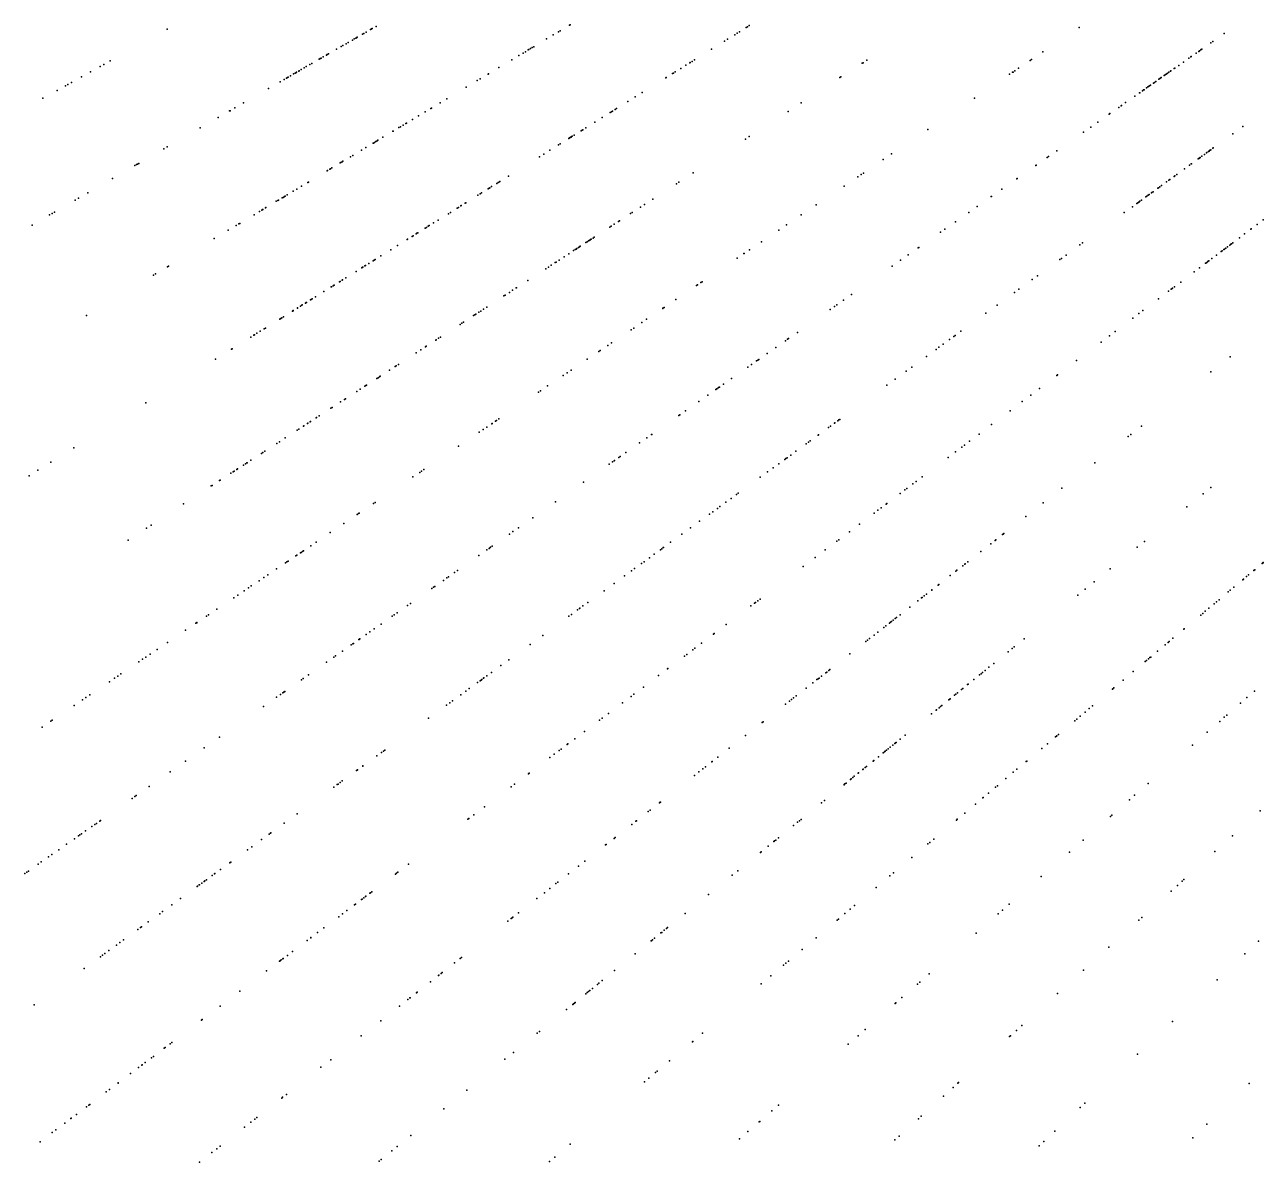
# Model space of a CAD drawing. Header units: metres. Extents: x -4327 to 4266, y -3886 to 3992.
# Drawn here: x -564.7 to -431.3, y -426.5 to -304 of the extents above; entities that cross this region are included whole.
import ezdxf

# ---------------------------------------------------------------- set-up
doc = ezdxf.new("R2010")
doc.units = ezdxf.units.M

msp = doc.modelspace()

# ---------------------------------------------------------------- linework, layer by layer
for p in [(-506.03, -304.05, -252.3), (-505.95, -304.01, -242.8), (-486.67, -304.1, -209.76), (-549.34, -304.5, 14.22), (-529.04, -305.44, -124.81), (-528.96, -305.4, -79.9), (-528.92, -305.37, -142.93), (-528.9, -305.36, -68.06), (-528.33, -305.03, -165.07), (-528.19, -304.95, -185.56), (-527.92, -304.79, -114.53), (-527.47, -304.53, -126.17), (-527.38, -304.48, -6.48), (-527.34, -304.46, 10.13), (-527.26, -304.42, -201.31), (-526.86, -304.18, -124.64), (-507.78, -305.1, -297.17), (-507.21, -304.76, -250.98), (-507.02, -304.65, -238.42), (-488.22, -305.08, -333.85), (-487.95, -304.91, 2090.25), (-487.71, -304.76, -87.71), (-487.01, -304.32, -336.8), (-486.86, -304.22, -337.11), (-451.13, -304.29, -188.86), (-435.5, -304.94, -160.17), (-531.12, -306.64, 2097.69), (-531.1, -306.63, -182.2), (-530.63, -306.36, 6.52), (-530.43, -306.24, -4.51), (-530.09, -306.05, -116.04), (-529.85, -305.91, -151.3), (-529.41, -305.65, -179.08), (-529.2, -305.53, -113.43), (-510.46, -306.72, -277.5), (-510.42, -306.69, -239.27), (-510.39, -306.67, -273.52), (-510.24, -306.58, -301.47), (-510.05, -306.47, -282.03), (-509.88, -306.37, -277.18), (-508.5, -305.54, 2092.53), (-490.72, -306.64, 2097.65), (-489.33, -305.77, -332.09), (-488.99, -305.55, -84.41), (-438.04, -306.72, 2107.98), (-438, -306.69, -147.81), (-437.93, -306.64, -147.16), (-436.96, -305.96, -169.63), (-436.75, -305.81, -148.64), (-555.48, -307.91, 2112.34), (-532.98, -307.72, -93.52), (-532.86, -307.65, -185), (-532.83, -307.63, -156.08), (-532.77, -307.59, -155.35), (-532.56, -307.47, -167.11), (-532.2, -307.27, -140.99), (-532.13, -307.22, -104.37), (-531.98, -307.14, -126.9), (-512.24, -307.78, -311.71), (-511.47, -307.32, -271.34), (-511.03, -307.06, -236.16), (-510.78, -306.91, -237.55), (-493.05, -308.09, -84.46), (-493.01, -308.07, -324.95), (-492.83, -307.95, -82.8), (-492.57, -307.79, -317.62), (-474.41, -308.09, -89.75), (-473.99, -307.81, 2102.36), (-456.4, -307.84, -217.03), (-456.25, -307.74, -199.12), (-455.05, -306.93, -210.87), (-439.9, -308.02, -124.44), (-439.31, -307.61, -128.6), (-439.11, -307.47, 2093.97), (-439.08, -307.44, -140.03), (-438.52, -307.06, -156.51), (-438.52, -307.06, -147.36), (-438.26, -306.87, -156.73), (-438.26, -306.87, -156.73), (-438.18, -306.82, -143.18), (-438.17, -306.81, -170.74), (-557.62, -309.09, 15.83), (-556.58, -308.52, 2095.77), (-556.17, -308.29, 11.62), (-535.74, -309.31, -109.6), (-535.58, -309.22, -141.89), (-535.49, -309.17, 2114.96), (-535.41, -309.12, 3.2), (-535.19, -308.99, -158.56), (-535.15, -308.97, -160.71), (-534.91, -308.83, -101.8), (-534.6, -308.65, -102.44), (-534.37, -308.52, 2114.82), (-533.99, -308.3, -113.76), (-533.79, -308.19, 12.61), (-514.8, -309.32, -319.97), (-514.73, -309.28, -315.31), (-513.64, -308.62, -308), (-494.94, -309.27, -312.98), (-494.84, -309.21, -313.73), (-494.64, -309.09, -325.6), (-494.03, -308.7, 2098.39), (-493.49, -308.37, -87.78), (-474.5, -308.15, -207.85), (-458.62, -309.34, -111.14), (-458.31, -309.13, -220.03), (-458.25, -309.1, -78.15), (-458.06, -308.97, -114.45), (-457.65, -308.69, -208.97), (-441.87, -309.4, -133.71), (-441.86, -309.39, -180.32), (-441.76, -309.32, -126.83), (-441.65, -309.25, -135.83), (-441.53, -309.16, -133.3), (-441.46, -309.11, -115.93), (-441.29, -308.99, -189.28), (-441.27, -308.98, -133.53), (-440.9, -308.72, -182.22), (-440.82, -308.67, -182.51), (-440.41, -308.38, -183.98), (-560.32, -310.59, 2093.42), (-560.04, -310.44, 23.23), (-559.67, -310.23, 37.56), (-558.58, -309.62, 11.32), (-537.19, -310.15, 16.07), (-536.74, -309.89, -139.35), (-536.5, -309.75, -153.56), (-536.41, -309.69, -94.12), (-536.33, -309.65, -93.07), (-536.07, -309.5, -104.45), (-517.15, -310.74, -198.04), (-515.95, -310.01, -220.38), (-515.64, -309.83, -221.37), (-495.66, -309.72, -95.68), (-495.63, -309.7, 2096.31), (-476.9, -309.7, 2106.09), (-476.79, -309.63, 2105.6), (-443.73, -310.7, -160.62), (-443.65, -310.65, -184.01), (-443.56, -310.58, -132.66), (-443.44, -310.5, -161.8), (-443.13, -310.28, 2113.11), (-443.02, -310.21, 2112.62), (-442.88, -310.11, -169.98), (-442.56, -309.88, -190.16), (-442.46, -309.81, -187.47), (-442.43, -309.79, -176.63), (-442.34, -309.73, 2104.58), (-442.29, -309.69, -134.78), (-441.97, -309.47, -135.3), (-562.74, -311.93, 37.42), (-561.19, -311.07, 2092.59), (-538.45, -310.87, 2.54), (-519.25, -312, -230.08), (-498.95, -311.78, -274.55), (-498.18, -311.3, -274.12), (-462.42, -311.91, 2106.92), (-445.14, -311.69, -125.61), (-444.64, -311.34, -192.72), (-444.61, -311.32, -176.52), (-444.32, -311.11, -180.01), (-444.19, -311.03, -131.59), (-444.15, -311, -205.93), (-443.87, -310.8, -160.03), (-542.63, -313.29, 14.87), (-542.58, -313.26, -93.81), (-542.06, -312.96, -145.04), (-541.12, -312.41, -155.97), (-521.57, -313.39, 2115.48), (-520.96, -313.03, -67.4), (-520.89, -312.98, -221.37), (-519.94, -312.41, -225.1), (-501.5, -313.37, -253.11), (-501.38, -313.3, -276.67), (-501.12, -313.14, -277.32), (-500.95, -313.03, -268.23), (-499.74, -312.27, 2104.82), (-482.48, -313.33, -215.99), (-481.08, -312.42, -220.37), (-446.86, -312.9, -214.03), (-446.6, -312.72, -133.25), (-446.57, -312.69, -216.29), (-446.14, -312.39, -204.48), (-543.87, -314, -88.78), (-523.65, -314.64, -227.08), (-523.58, -314.6, -322.01), (-522.93, -314.21, -77.78), (-522.3, -313.83, -85.13), (-503.29, -314.49, -249.43), (-502.51, -314, -250.95), (-501.66, -313.47, -253.96), (-449.14, -314.49, 2094.16), (-447.91, -313.63, -211.44), (-447.84, -313.58, 2111.62), (-545.81, -315.12, -114.14), (-525.05, -315.48, -78.09), (-525.03, -315.47, -52.41), (-524.39, -315.08, -309.82), (-524.24, -314.99, -218.64), (-523.94, -314.81, -215.89), (-505.87, -316.1, -242.71), (-505.86, -316.1, -249.94), (-505.84, -316.08, -265.76), (-505.73, -316.02, -275.12), (-505.53, -315.89, -259.77), (-504.77, -315.42, -278.15), (-504.66, -315.35, -252.02), (-504.6, -315.31, -258.53), (-504.27, -315.1, -253.74), (-486.68, -316.05, -83.33), (-467.43, -315.29, -102.12), (-450.67, -315.57, 2110.73), (-449.89, -315.02, -120.35), (-434.59, -315.75, -147.24), (-433.51, -314.97, 2112.34), (-549.71, -317.37, 1.9), (-549.35, -317.17, -142.99), (-527.97, -317.24, -317.02), (-527.17, -316.76, -58.03), (-527.15, -316.74, -55.66), (-527.02, -316.67, -62.42), (-526.89, -316.59, -61.39), (-526.74, -316.5, -60.69), (-526.66, -316.45, -66.44), (-526.11, -316.12, -316.33), (-507.2, -316.93, 2092.2), (-507.04, -316.83, -223.36), (-506.09, -316.24, -283.65), (-506.02, -316.2, -284.41), (-506.01, -316.19, -248.87), (-505.96, -316.16, -283.97), (-487.08, -316.31, -86.96), (-436.75, -317.31, -156.23), (-436.69, -317.27, -139.44), (-530.51, -318.76, 20.43), (-530.42, -318.71, 15.7), (-529.61, -318.22, -64.77), (-529.37, -318.07, 2095.39), (-528.44, -317.52, 0.17), (-509.26, -318.22, -291.47), (-508.8, -317.93, -326.39), (-508.14, -317.52, -243.42), (-472.23, -318.52, -115.73), (-471.33, -317.92, 2110.26), (-454.59, -318.31, -117.48), (-454.44, -318.2, -107.05), (-453.54, -317.57, -202.38), (-438.32, -318.46, -159.36), (-438.25, -318.41, -131.77), (-438.21, -318.37, -169.32), (-438.19, -318.36, -186.99), (-438.19, -318.37, 2115.77), (-438.11, -318.3, -131.42), (-437.91, -318.16, -131.36), (-437.65, -317.97, -148.59), (-437.64, -317.96, -133.78), (-437.42, -317.8, -135.9), (-437.38, -317.77, -164.16), (-437.21, -317.65, -134.9), (-437.15, -317.61, -155.42), (-437.08, -317.56, -190.16), (-437.03, -317.52, -181.9), (-436.94, -317.46, -156.3), (-552.82, -319.17, 33.98), (-552.65, -319.07, 27.69), (-552.55, -319.01, 16.88), (-552.54, -319.01, 17.23), (-552.4, -318.93, -90.53), (-532.14, -319.74, -38.48), (-532.09, -319.71, -30.33), (-531.85, -319.57, 25.56), (-531.83, -319.56, -53.43), (-531.75, -319.51, 22.17), (-531.63, -319.43, -56.14), (-530.72, -318.89, 10.64), (-530.64, -318.84, 15.37), (-492.69, -319.96, -333.43), (-474.37, -319.97, -222.69), (-455.81, -319.16, 2106.5), (-455.76, -319.13, -111.78), (-439.8, -319.53, -138.54), (-439.79, -319.53, -137.59), (-439.24, -319.12, -180.84), (-439.07, -319, -137.04), (-439.03, -318.98, -187.02), (-555.24, -320.57, 28.17), (-534.87, -321.38, -1.87), (-534.2, -320.98, -39.99), (-534.13, -320.94, -27.72), (-514.41, -321.44, -244.5), (-513.86, -321.1, -87.69), (-513.7, -321, -90.7), (-513.57, -320.92, -93.38), (-513.53, -320.89, -93.71), (-512.59, -320.3, -95.9), (-494.51, -321.14, -329.58), (-494.24, -320.97, -330.67), (-476.46, -321.38, -83.49), (-474.98, -320.38, 2099.22), (-474.61, -320.13, -117.94), (-457.84, -320.58, -212.63), (-457.82, -320.57, -110.7), (-442.27, -321.33, -131.4), (-441.71, -320.92, -188.16), (-441.46, -320.74, -189.06), (-441.38, -320.68, -176.77), (-440.9, -320.33, -191.82), (-440.84, -320.29, -185.14), (-440.63, -320.13, -180.42), (-558.89, -322.67, 38.59), (-557.91, -322.11, 2092.84), (-536.98, -322.65, -26.15), (-536.97, -322.64, 8.03), (-536.87, -322.59, 2112.35), (-536.77, -322.52, -36.07), (-536.71, -322.49, 11.78), (-536.65, -322.45, -42.24), (-536.44, -322.32, 14.85), (-535.78, -321.93, -29.51), (-535.4, -321.7, -13.12), (-515.89, -322.36, -239.43), (-515.64, -322.2, -229.79), (-515.51, -322.12, -82.9), (-515.5, -322.12, -79.18), (-514.78, -321.67, -232.44), (-514.68, -321.61, 2101.36), (-514.61, -321.56, -81.4), (-460.6, -322.51, -219.19), (-460.57, -322.5, -109.13), (-459.47, -321.72, -213.73), (-443.95, -322.55, -161.41), (-443.86, -322.48, -162.68), (-443.71, -322.37, -160.67), (-443.6, -322.29, -202.45), (-443.36, -322.12, -133.31), (-443.3, -322.08, -164.1), (-443.18, -321.99, -124.42), (-442.65, -321.61, -213.29), (-442.6, -321.57, -166.12), (-442.59, -321.56, -184.21), (-442.46, -321.46, -210.45), (-559.25, -322.88, 40.03), (-539.41, -324.11, -42.8), (-539.16, -323.96, 2100.33), (-539.07, -323.91, 37.26), (-539.06, -323.9, -12.18), (-538.77, -323.72, -38.96), (-538.71, -323.69, -4.97), (-537.6, -323.02, 2081.83), (-537.45, -322.94, -17.27), (-537.36, -322.88, -11.11), (-518.12, -323.76, -323.36), (-517.98, -323.67, -67.4), (-517.71, -323.5, -68.04), (-517.71, -323.5, -324.81), (-517.68, -323.48, -66.01), (-517.25, -323.21, -310.14), (-517.19, -323.18, -75.39), (-498.38, -323.65, -347.21), (-497.93, -323.36, -336.12), (-497.06, -322.8, -348.9), (-479.46, -323.4, -214.26), (-462.13, -323.58, -103.13), (-445.4, -323.6, -124.73), (-444.92, -323.25, -136.96), (-444.8, -323.17, -117.65), (-444.72, -323.11, -214.98), (-444.62, -323.04, -216.66), (-444.59, -323.01, -136.54), (-444.42, -322.89, -218.64), (-562.02, -324.48, 26.38), (-561.74, -324.32, 33.46), (-561.48, -324.17, 29.19), (-541.63, -325.44, -12.24), (-541.54, -325.39, 35.01), (-539.99, -324.46, 40.08), (-520.66, -325.34, -61.31), (-520.17, -325.04, -240.26), (-519.06, -324.35, -228.27), (-518.84, -324.21, -229.69), (-500.73, -325.18, -318.09), (-500.63, -325.11, -318.85), (-499.44, -324.34, -89.83), (-499.27, -324.23, -89.47), (-481.07, -324.48, -233.53), (-464.46, -325.22, -230.34), (-463.02, -324.21, -225.33), (-446.28, -324.24, -118.67), (-431.31, -325.01, -166.88), (-563.91, -325.57, 2107.19), (-563.9, -325.57, 2090.96), (-542.77, -326.13, -7.08), (-541.94, -325.63, -17.76), (-522.86, -326.72, 2113.14), (-522.54, -326.52, -327.41), (-522.54, -326.52, -327.41), (-522.45, -326.46, -233.98), (-522.36, -326.41, -233.56), (-521.57, -325.91, -65.49), (-521.43, -325.83, -57.01), (-521.23, -325.7, -69.18), (-521.13, -325.64, -70.18), (-501.67, -325.79, 2096.85), (-501.67, -325.79, -93.91), (-501.54, -325.7, -71.28), (-501.2, -325.48, -78.51), (-483.47, -326.11, -80.83), (-482.66, -325.56, 2106.01), (-466.05, -326.33, -115.27), (-465.6, -326.02, -110.32), (-433.31, -326.52, -157.66), (-432.64, -326.02, -154.22), (-432.6, -325.99, 2111.12), (-431.95, -325.5, 2098.42), (-544.28, -327.03, -6.06), (-524.55, -327.77, -63.14), (-523.51, -327.12, -15.32), (-523.46, -327.1, -63.35), (-522.98, -326.79, -19.68), (-505.24, -328.11, -70.14), (-505.23, -328.1, -74.47), (-505.04, -327.98, -290.26), (-504.95, -327.92, -77.1), (-504.86, -327.86, -290.15), (-504.26, -327.47, -274.6), (-504.11, -327.37, -259.61), (-503.98, -327.29, -78.28), (-503.89, -327.23, -66.63), (-503.83, -327.19, -261.02), (-503.75, -327.14, -260.59), (-503.7, -327.11, -68.6), (-503.48, -326.97, -335.56), (-503.35, -326.88, -262.33), (-485.36, -327.38, -110.32), (-468.47, -328.03, -101), (-468.41, -327.99, -114.88), (-451.06, -327.71, -114.86), (-450.77, -327.5, -110.36), (-435.35, -328.06, -141.77), (-435.34, -328.05, -167.47), (-435.16, -327.91, -141.71), (-434.92, -327.73, -144.81), (-434.8, -327.64, -189.62), (-434.74, -327.6, -168.21), (-434.59, -327.49, -143.43), (-433.86, -326.94, -192.21), (-527.18, -329.42, -48.07), (-527.07, -329.35, -49.77), (-526.96, -329.28, -320.68), (-526.35, -328.9, -61.98), (-525.28, -328.23, -54.02), (-507.15, -329.35, -335.41), (-506.61, -329, -253.89), (-506.11, -328.67, 2102.36), (-506.09, -328.66, -67.92), (-505.59, -328.33, -281.31), (-505.4, -328.21, -274.03), (-505.32, -328.16, -71.48), (-487.95, -329.13, 2084.76), (-487.24, -328.65, -97.53), (-487.21, -328.63, -81.12), (-486.65, -328.25, -98.72), (-470.38, -329.37, -235.11), (-469.56, -328.79, -88.39), (-453.22, -329.28, -214.17), (-453.05, -329.16, -114.09), (-452.55, -328.8, -114.6), (-437.18, -329.44, -160.69), (-436.83, -329.17, -192.18), (-436.36, -328.82, -195.33), (-435.83, -328.42, -172.23), (-435.75, -328.36, -143.81), (-435.54, -328.2, -195.97), (-435.49, -328.16, -143.09), (-549.32, -330.06, 22.55), (-549.2, -329.99, 2105.94), (-529.01, -330.56, -46.18), (-528.4, -330.18, -14.79), (-528.31, -330.12, 6.29), (-528.28, -330.11, 8.66), (-528.08, -329.98, 2104.3), (-527.99, -329.92, -14.09), (-527.65, -329.71, -44.02), (-508.57, -330.27, -56.22), (-508.3, -330.1, -257.46), (-507.99, -329.9, -249.93), (-507.58, -329.62, -252.43), (-507.47, -329.56, -44.8), (-471.28, -330, -104.52), (-438.74, -330.62, -183.65), (-438.17, -330.18, -141.09), (-437.52, -329.69, -209.44), (-437.43, -329.63, -190.77), (-437.33, -329.55, -190.39), (-437.23, -329.48, -196.73), (-550.83, -330.97, 2116.34), (-550.6, -330.84, 22.61), (-531.48, -332.11, 6.67), (-531.45, -332.09, 9.74), (-531.36, -332.03, -38.49), (-530.81, -331.69, 10.07), (-530.74, -331.64, 14.51), (-530.52, -331.51, -331.53), (-530.48, -331.48, 16.55), (-530.11, -331.25, -45.6), (-510.51, -331.53, -251.17), (-492.35, -332.09, -60.95), (-492.23, -332.01, -77.34), (-491.87, -331.77, -97.46), (-491.75, -331.69, -96.77), (-456.18, -331.44, -223.36), (-455.63, -331.04, -221.67), (-440.19, -331.71, -146.24), (-533.39, -333.3, -31.41), (-532.47, -332.73, -312.84), (-531.7, -332.24, -330.52), (-531.66, -332.22, -330.06), (-513.11, -333.21, -250.88), (-512.95, -333.11, -44.61), (-512.5, -332.82, -54.3), (-512.16, -332.6, -53.26), (-511.78, -332.35, -55.57), (-511.72, -332.32, 2112.65), (-475.65, -333.05, -110.08), (-458.11, -332.83, -227.52), (-458.09, -332.82, -228.23), (-457.63, -332.49, -227.65), (-441.51, -332.7, -219.33), (-441.23, -332.49, -219.54), (-441.12, -332.41, -221.24), (-441.08, -332.38, -174.64), (-440.88, -332.23, -185.88), (-535.33, -334.51, -43.62), (-535.3, -334.49, 2116.11), (-534.99, -334.3, -22.55), (-534.84, -334.2, 10.15), (-534.81, -334.18, 12.21), (-534.47, -333.97, 4.64), (-534.43, -333.95, 19.77), (-534.39, -333.92, -41.47), (-534.35, -333.9, -33.88), (-533.93, -333.64, -13.91), (-533.84, -333.58, -3.26), (-533.74, -333.52, -12.53), (-515.27, -334.62, 2088.77), (-514.92, -334.4, -52.87), (-495.98, -334.55, -71.31), (-495.96, -334.53, -42.65), (-495.83, -334.44, -87.88), (-495.83, -334.44, 2092.2), (-494.57, -333.59, 2099.9), (-477.94, -334.66, -90.94), (-477.47, -334.33, -96.07), (-477.25, -334.18, 2085.39), (-476.52, -333.66, -101.43), (-459.98, -334.2, -109.39), (-444.26, -334.78, -123.16), (-442.58, -333.51, -134.48), (-558.05, -335.31, 2094.66), (-537.21, -335.69, -40.31), (-537.19, -335.68, -40.65), (-537.13, -335.63, -37.87), (-537, -335.56, 6.04), (-536.81, -335.44, 2080.59), (-535.86, -334.84, -21.89), (-535.79, -334.8, -16.03), (-535.78, -334.79, -16.72), (-517.43, -336.02, -242.06), (-516.36, -335.33, -47.27), (-516.23, -335.24, -329.66), (-516.11, -335.17, -44.55), (-515.79, -334.96, -49.58), (-515.59, -334.83, -330.54), (-498.25, -336.07, -79.62), (-497.73, -335.72, -84.21), (-461.17, -335.06, 2088.61), (-445.35, -335.59, -122.83), (-444.71, -335.11, -122.97), (-540.02, -337.44, 30.41), (-539.97, -337.41, -25.89), (-539.96, -337.41, -310.76), (-539.69, -337.23, 33.18), (-539.33, -337.01, 36.29), (-538.92, -336.75, -5.37), (-538.77, -336.66, 39.03), (-517.81, -336.27, 2099.08), (-517.63, -336.15, -242.15), (-499.4, -336.85, -56.18), (-499.11, -336.66, 2101.72), (-481.47, -337.13, -97.21), (-463.86, -337.01, -121.05), (-447.26, -337.04, -122.39), (-447.26, -337.04, -122.39), (-540.35, -337.65, 27.3), (-521.54, -338.69, -28), (-521.45, -338.63, -30.38), (-520.42, -337.96, -29.98), (-520.38, -337.94, -294.92), (-520.12, -337.77, -287.34), (-520.12, -337.77, -31.99), (-519.91, -337.63, -288.46), (-501.9, -338.54, -56.13), (-501.51, -338.27, -78.47), (-483.81, -338.76, -92.06), (-482.75, -338.03, -98.46), (-482.53, -337.87, -489.65), (-482.53, -337.87, -100.06), (-482.42, -337.79, -102.35), (-466.23, -338.73, -93.05), (-465.78, -338.41, -94.89), (-465.09, -337.91, -116.15), (-464.64, -337.58, -116.36), (-464.49, -337.47, -117.3), (-448.76, -338.17, -206.78), (-447.88, -337.5, -120), (-544.14, -340.02, 2092.59), (-542.43, -338.94, 42.1), (-542.37, -338.91, -23.91), (-522.55, -339.34, 2101.32), (-522.04, -339.01, -25.99), (-504.12, -340.03, -75.5), (-502.85, -339.18, -38.26), (-502.72, -339.09, -66.24), (-485.62, -340.04, -87.44), (-484.72, -339.4, -486.43), (-467.57, -339.71, -116.11), (-466.55, -338.97, -246.09), (-434.87, -339.76, -222.44), (-525.4, -341.2, -31.29), (-524.79, -340.8, -3.92), (-524.68, -340.73, -327.19), (-524.45, -340.58, -22.69), (-505.84, -341.19, -61.61), (-486.83, -340.88, 2091.97), (-486.43, -340.6, -498), (-485.87, -340.21, -93.78), (-485.74, -340.12, -489.63), (-469.77, -341.31, -95.71), (-469.16, -340.86, 2102.23), (-451.41, -340.16, -135.54), (-436.95, -341.39, 2089.94), (-526.79, -342.1, -307.84), (-526.64, -342.01, -8.05), (-526.47, -341.9, -238.42), (-526.4, -341.85, -10.78), (-506.72, -341.79, 2107.66), (-506.28, -341.49, 2088.81), (-489.43, -342.71, -495.55), (-488.57, -342.1, -489.76), (-470.94, -342.16, -93.01), (-453.53, -341.76, -125.09), (-453.47, -341.71, -123.12), (-528.91, -343.48, -20.82), (-528.57, -343.25, -18.05), (-528.05, -342.92, -306.45), (-527.95, -342.85, 2110.36), (-527.87, -342.8, -27.31), (-509.37, -343.58, 2118.71), (-509.15, -343.43, -50.86), (-508.38, -342.9, -55.84), (-491.14, -343.9, -484.72), (-490.26, -343.28, -487.63), (-490.15, -343.21, -74.63), (-490, -343.1, -486.83), (-489.97, -343.08, -495.54), (-489.88, -343.02, -77.24), (-471.85, -342.82, -109.91), (-456.34, -343.88, -220.59), (-455.39, -343.16, -117.79), (-551.65, -344.71, 2084.88), (-531.72, -345.3, -326.75), (-531.57, -345.21, -324.91), (-530.67, -344.62, -326.98), (-530.25, -344.35, -0.17), (-530.15, -344.29, -327.1), (-492.09, -344.57, -81.59), (-457.26, -344.57, -103.05), (-533.95, -346.75, 41.21), (-533.93, -346.74, 37.72), (-533.3, -346.33, 27.94), (-533.27, -346.31, 42.2), (-532.97, -346.12, 2092.89), (-513.98, -346.69, -39.79), (-513.87, -346.61, -54.74), (-513.63, -346.45, -60.51), (-494.25, -346.08, -82.62), (-494.15, -346, -73.9), (-493.53, -345.57, -67.48), (-477.14, -346.66, 2084.68), (-477, -346.56, -489.01), (-476.92, -346.5, -100.47), (-458.58, -345.57, -121.89), (-535.34, -347.65, -315.43), (-535.19, -347.56, -315.78), (-534.67, -347.22, -325.93), (-534.64, -347.2, 31.14), (-534.23, -346.93, 1.56), (-534.19, -346.91, -26.59), (-515.76, -347.88, 2106.56), (-515.31, -347.58, 2096.29), (-514.92, -347.32, -41.56), (-514.39, -346.96, -35.74), (-514.36, -346.94, -50.7), (-497.16, -348.11, -72.67), (-478.12, -347.37, -500.58), (-477.92, -347.23, -487.24), (-477.47, -346.9, 2086.12), (-477.43, -346.87, -488.36), (-461.91, -348.08, -103.12), (-460.57, -347.06, -105.42), (-445.58, -348.12, 2107.98), (-444.42, -347.22, -204.75), (-537.53, -349.08, -237.45), (-537.25, -348.9, 13.8), (-536.63, -348.49, 13.44), (-517.99, -349.39, -34.28), (-498.48, -349.04, -77.92), (-497.69, -348.49, -64.7), (-497.19, -348.13, -72.34), (-480.52, -349.12, -96.56), (-480.29, -348.95, 2085.39), (-480.1, -348.81, -497.68), (-479.25, -348.19, -486.42), (-479.22, -348.17, -498.97), (-463.48, -349.26, -231.35), (-462.94, -348.85, -107.27), (-445.85, -348.33, -179.24), (-559.42, -349.56, 2086.19), (-539.2, -350.16, -9.64), (-539.06, -350.07, -239.72), (-538.82, -349.91, -6.48), (-500.7, -350.59, -480.51), (-500.58, -350.51, -56.99), (-499.95, -350.07, 2117.55), (-482.73, -350.72, 2095.97), (-482.59, -350.62, -100.99), (-482.2, -350.34, -493.79), (-481.63, -349.93, -495.41), (-465.25, -350.59, 2098.39), (-464.44, -349.98, -105.32), (-463.77, -349.48, -117.65), (-563.27, -351.97, 2084.75), (-561.9, -351.11, 2099.43), (-542.14, -352.07, 2112.3), (-541.85, -351.88, 42.88), (-541.77, -351.83, 2090.47), (-541.15, -351.43, -2.64), (-540.93, -351.28, -4.75), (-540.78, -351.18, 16), (-540.78, -351.19, 15.65), (-540.75, -351.16, 17.41), (-540.34, -350.9, 24.43), (-521.97, -352.07, -33.51), (-521.7, -351.89, -16.31), (-501.75, -351.33, -46.02), (-501.38, -351.07, -48.67), (-501.22, -350.96, -51.01), (-501.19, -350.94, -57.06), (-484.09, -351.71, -481.04), (-483.48, -351.27, -95.82), (-482.85, -350.81, -99.04), (-482.84, -350.8, -96.03), (-449.46, -351.16, 2098.88), (-564.21, -352.56, 30.32), (-543.71, -353.09, 24.23), (-543.71, -353.09, 43.38), (-543.66, -353.06, 18.21), (-542.48, -352.29, 2089.16), (-542.25, -352.14, 43.26), (-522.9, -352.7, 2101.91), (-522.15, -352.2, -29.05), (-504.51, -353.26, -478.22), (-485.49, -352.73, -87.85), (-484.69, -352.15, 2087.22), (-469.05, -353.45, -105.71), (-468.69, -353.18, -485.65), (-468.03, -352.69, -107.13), (-544.61, -353.67, 22.14), (-544.5, -353.6, 4.07), (-488.03, -354.58, -473.69), (-487.86, -354.45, -486.42), (-487.85, -354.45, 2096.5), (-470.42, -354.49, -491.25), (-469.9, -354.09, -484.21), (-469.71, -353.95, 2105.14), (-453, -353.92, 2083.91), (-437.79, -354.51, 2104.66), (-436.95, -353.84, 2109.87), (-547.58, -355.6, 49.06), (-527.15, -355.56, -13.7), (-526.97, -355.44, -11.96), (-507.53, -355.38, -60.17), (-490.1, -356.08, -73.54), (-489.83, -355.88, -80.21), (-489.17, -355.4, 2097.85), (-488.62, -355, -90.77), (-472.47, -356.03, -471.9), (-471.92, -355.61, -489), (-471.84, -355.56, -98.7), (-455.01, -355.49, -178.08), (-439.54, -355.93, -225.82), (-528.89, -356.74, -7.83), (-528.73, -356.64, -17.22), (-528.67, -356.59, -40.92), (-509.99, -357.1, -476.91), (-490.96, -356.71, 2096.95), (-490.6, -356.44, -72.61), (-473.2, -356.58, -479.54), (-472.82, -356.29, -482.9), (-456.86, -356.94, 2106.16), (-551.58, -358.2, 55.19), (-551.08, -357.87, 2110.06), (-531.79, -358.69, -32.04), (-530.33, -357.71, -8.55), (-512.11, -358.58, -51.09), (-511.52, -358.17, -56.52), (-492.98, -358.17, -77.35), (-492.01, -357.46, -78.88), (-475.87, -358.6, -89.22), (-474.79, -357.78, -483.83), (-553.57, -359.49, 2111.49), (-533.89, -360.12, -3.34), (-533.31, -359.72, -335.99), (-512.49, -358.85, 2101.6), (-495.13, -359.73, -76.33), (-493.94, -358.87, 2101.09), (-477.23, -359.62, -105.2), (-477.02, -359.46, -103.81), (-460.63, -359.88, -198.25), (-460.17, -359.53, -214.89), (-460.12, -359.48, 2094.38), (-459.38, -358.9, 2095.42), (-459.33, -358.87, -211.98), (-459.24, -358.8, -211.58), (-444.1, -359.63, 2121.12), (-535.49, -361.19, 10.04), (-535.38, -361.12, -332.82), (-534.99, -360.86, -346.06), (-534.94, -360.82, -25.18), (-534.79, -360.72, 15.31), (-534.67, -360.64, 9.32), (-515.78, -361.15, -44.89), (-514.91, -360.54, -489.18), (-514.69, -360.39, -29.32), (-514.58, -360.31, -36.53), (-514.56, -360.3, -475.77), (-514.52, -360.27, -33.43), (-514.36, -360.16, 2109.27), (-497.42, -361.4, -479.56), (-496.9, -361.02, -66.08), (-496.23, -360.53, -69.04), (-496.09, -360.43, -74.78), (-495.93, -360.31, -76.46), (-495.89, -360.29, -74.75), (-479.57, -361.38, -99.98), (-478.48, -360.56, -89.37), (-461.71, -360.72, -142.53), (-444.87, -360.25, 2111.01), (-537.57, -362.6, 9.73), (-536.61, -361.95, 17.48), (-536.47, -361.85, -13.94), (-536.34, -361.76, -341.95), (-536.33, -361.76, -333.86), (-518.08, -362.76, -472.55), (-499.34, -362.79, 2094.19), (-499.03, -362.56, 2114.1), (-498.26, -362.01, 2115.16), (-498, -361.82, -78.14), (-480.85, -362.34, -477.58), (-464.3, -362.75, -185.6), (-463.68, -362.27, -492.38), (-463.44, -362.08, -484.53), (-463.4, -362.05, -140), (-463.12, -361.83, -188.66), (-447.78, -362.6, 2093.15), (-432.31, -362.76, -155.02), (-432.29, -362.73, -198.62), (-432.23, -362.68, 2108.05), (-431.44, -362.02, -98.52), (-431.38, -361.97, -54.38), (-431.33, -361.93, -192.33), (-431.31, -361.91, -60.26), (-539.46, -363.87, -7.28), (-538.94, -363.52, 14.72), (-538.93, -363.51, -333.24), (-538.5, -363.22, -329.85), (-519.6, -363.83, 2101.35), (-519.22, -363.56, -42.07), (-519.06, -363.45, -492.02), (-518.41, -362.99, -472.85), (-500.11, -363.35, -475.68), (-465.01, -363.3, -495.43), (-464.41, -362.84, 2096.23), (-449.5, -364, -222.57), (-433.52, -363.77, 2100.6), (-433.42, -363.69, -102.47), (-433.1, -363.41, -174.71), (-432.91, -363.25, -186.18), (-541.74, -365.41, -322.03), (-541.07, -364.96, -358.75), (-541.06, -364.95, 21.9), (-540.61, -364.64, -319.15), (-540.61, -364.65, -325.34), (-540.29, -364.43, 2104.92), (-520.86, -364.71, -49.17), (-520.67, -364.57, 2109.84), (-520.54, -364.48, 2101), (-502.3, -364.94, -478.3), (-501.23, -364.17, 2114.87), (-467.58, -365.31, -189.05), (-467.01, -364.87, -174.32), (-466.99, -364.85, -163.48), (-466.33, -364.33, -164.64), (-466.24, -364.26, -193.49), (-451.27, -365.43, 2096.05), (-450.47, -364.78, -225.59), (-435.09, -365.08, -34.27), (-434.87, -364.9, -198.07), (-434.47, -364.56, -10.05), (-542.19, -365.71, 0.54), (-523.48, -366.55, -29.82), (-523.16, -366.32, -485.92), (-523.15, -366.31, 2115.71), (-504.57, -366.59, -475.06), (-504.05, -366.21, -476.72), (-486.49, -366.59, -79.01), (-486.09, -366.29, -86.39), (-485.98, -366.21, -87.38), (-485.74, -366.03, -87.68), (-485.5, -365.85, -87.97), (-469.37, -366.71, -149.03), (-468.5, -366.03, -161.22), (-468.1, -365.72, -162.12), (-468.03, -365.66, -162.45), (-467.82, -365.5, -159.59), (-436.59, -366.34, -8.86), (-436.36, -366.15, -175.34), (-436.07, -365.91, -33.73), (-545.11, -367.68, -318.26), (-544.91, -367.54, -307.15), (-544.01, -366.94, -315.85), (-525.11, -367.68, -30.27), (-524.89, -367.53, -30.6), (-524.58, -367.32, -37.59), (-506.08, -367.69, -49.4), (-505.81, -367.49, 2095.99), (-505.16, -367.02, -54.11), (-504.96, -366.87, -54.09), (-504.94, -366.86, -51.35), (-504.91, -366.84, -57.52), (-471.16, -368.11, -148.21), (-470.94, -367.93, -136.43), (-470.81, -367.83, -141.54), (-470.41, -367.53, -140.39), (-438.04, -367.56, -121.06), (-437.83, -367.39, -118.72), (-437.55, -367.14, -76.31), (-437.18, -366.84, -122.77), (-547.38, -369.21, -300.68), (-546.26, -368.45, 2111.85), (-546.17, -368.4, -314.45), (-546.15, -368.38, 35.79), (-527.53, -369.38, -480.08), (-527.05, -369.05, 2118.97), (-526.31, -368.53, -488.3), (-489.16, -368.6, 2099.22), (-472.83, -369.42, -177.56), (-472.81, -369.4, -170.46), (-472.18, -368.91, -120.72), (-471.97, -368.74, -137.42), (-471.57, -368.43, -136.27), (-471.45, -368.34, -198.19), (-471.36, -368.27, -135.18), (-439.87, -369.1, -153.02), (-439.82, -369.06, -76.7), (-549.32, -370.52, -296.09), (-529.53, -370.78, -8.99), (-529.37, -370.67, -3.7), (-529.3, -370.62, -485.54), (-528.7, -370.2, -10.03), (-528.69, -370.19, -20.95), (-528.61, -370.13, -15.67), (-527.92, -369.65, 2097.73), (-510.27, -370.73, 2110.26), (-508.91, -369.75, -488.99), (-491.79, -370.59, 2097.74), (-490.52, -369.64, -82.74), (-490.43, -369.56, -85.45), (-474.12, -370.42, -121.21), (-473.92, -370.26, -167.32), (-473.71, -370.1, -138.96), (-473.22, -369.72, -198.57), (-457.07, -370.13, 2100.72), (-441.88, -370.78, -52.85), (-441.56, -370.52, -201.12), (-441.44, -370.41, -167.11), (-441.04, -370.07, -190.72), (-551.65, -372.09, 42.34), (-551.2, -371.79, 22.67), (-550.42, -371.27, 9.6), (-531.42, -372.11, -0.18), (-531.23, -371.97, -25.3), (-530.48, -371.45, 2116.13), (-493.63, -371.98, -474.55), (-493.4, -371.8, 2087.76), (-492.73, -371.3, -86.54), (-492.51, -371.13, -66.35), (-475.82, -371.75, -194.92), (-458.78, -371.52, -176.8), (-458.34, -371.16, -223.63), (-458.12, -370.98, 2101.12), (-443.43, -372.09, 2093.96), (-442.7, -371.47, -10.88), (-552.42, -372.61, -311.38), (-552, -372.33, 47.11), (-532.18, -372.63, -10.45), (-513.41, -373.01, -470.92), (-512.55, -372.39, -489.71), (-495.47, -373.36, -475.24), (-495.43, -373.33, 2100.56), (-477.98, -373.44, -115.67), (-460.85, -373.19, -191.79), (-460.34, -372.78, -224.6), (-444.03, -372.58, -194.82), (-443.89, -372.47, -30.21), (-443.67, -372.29, -135.21), (-443.51, -372.15, -98.35), (-555.57, -374.74, 38.6), (-555.03, -374.37, 26.12), (-554.67, -374.13, 2103.93), (-554.33, -373.9, 64.57), (-534.88, -374.53, -6.23), (-534.7, -374.4, -0.53), (-534.15, -374.02, 2106.11), (-515.65, -374.64, -52.09), (-515.55, -374.57, -53.48), (-515.46, -374.5, -54.87), (-515.27, -374.36, -51.7), (-515.24, -374.34, -487.86), (-514.92, -374.11, -485.91), (-514.43, -373.76, -487.1), (-496.43, -374.09, -78.22), (-479.37, -374.52, -75.54), (-479.25, -374.43, -113.92), (-479.15, -374.35, -113.21), (-478.87, -374.13, -210.91), (-478.41, -373.78, -116.81), (-478.32, -373.71, -114.73), (-478.1, -373.53, -95.92), (-462.47, -374.5, -139.61), (-461.87, -374.01, -141.82), (-461.7, -373.88, -138.35), (-461.54, -373.75, -207.21), (-461.54, -373.75, -140.36), (-461.26, -373.52, -180.93), (-446.39, -374.57, -164.52), (-446.38, -374.56, -184.6), (-445.3, -373.65, -96.46), (-537.14, -376.11, 5.9), (-536.89, -375.94, 9.83), (-536.78, -375.86, 16.62), (-536.74, -375.83, 18.41), (-536.69, -375.79, 20.55), (-517.2, -375.77, 2117.86), (-517.18, -375.75, -24.94), (-516.82, -375.49, -29.46), (-515.92, -374.84, -51.06), (-499.09, -376.09, 2095.03), (-498.07, -375.32, 2116.01), (-480.55, -375.45, -100.17), (-480.52, -375.43, -94.03), (-479.82, -374.87, -116.81), (-464.41, -376.07, -148.47), (-464.24, -375.93, -204.05), (-463.8, -375.58, -171.66), (-463.66, -375.46, -167.74), (-463.16, -375.06, -170.01), (-463.07, -374.99, -176.68), (-447.54, -375.53, -165.63), (-447.51, -375.51, 8.76), (-447.4, -375.41, -56.4), (-432.25, -375.75, 2107.56), (-559.38, -377.31, 37.02), (-558.48, -376.7, 46.55), (-558.12, -376.46, 52.43), (-557.68, -376.16, 69.4), (-538.98, -377.4, -476.68), (-537.57, -376.41, 2.33), (-519.28, -377.28, -28.55), (-518.91, -377.01, -27.48), (-518.64, -376.81, -34.47), (-517.71, -376.14, -65.32), (-500.31, -377.01, -477.18), (-499.4, -376.33, -63.14), (-482.76, -377.17, 2099.7), (-482.32, -376.83, -90.62), (-482.1, -376.66, -113.56), (-481.89, -376.49, -94.29), (-481.62, -376.28, -88.11), (-466.05, -377.4, -167.9), (-465.93, -377.3, -164.68), (-465.91, -377.29, -145.83), (-465.18, -376.7, -200.46), (-465.08, -376.61, -173.19), (-465.03, -376.57, -152.49), (-464.56, -376.19, -177.25), (-449.69, -377.33, -184.21), (-433.77, -377.07, -479.88), (-433.07, -376.46, -491.44), (-521.2, -378.67, -44.17), (-502.5, -378.66, -67), (-501.84, -378.16, -472.17), (-467.05, -378.21, -146.19), (-466.55, -377.8, -148.81), (-466.5, -377.76, -175.85), (-466.22, -377.54, -145.24), (-451.39, -378.76, -214.29), (-451.02, -378.45, -111.61), (-450.5, -378.02, -112.48), (-450.04, -377.63, -4.33), (-435.5, -378.57, 2096.28), (-435.22, -378.33, -481.48), (-562.83, -379.63, 28.71), (-561.89, -379, 2107.44), (-561.87, -378.98, 45.35), (-561.74, -378.9, 39.77), (-504.41, -380.1, 2113.13), (-502.8, -378.89, 2106.43), (-485.28, -379.14, -94.27), (-485.17, -379.06, -90.13), (-451.61, -378.95, -33.64), (-436, -379.01, -486.09), (-543.71, -380.71, 1.27), (-506.19, -381.44, -63.65), (-505.45, -380.89, -483.17), (-487.07, -380.54, -476.17), (-470.99, -381.4, -123.47), (-470.9, -381.33, -122.76), (-470.85, -381.29, -123.09), (-470.4, -380.92, -124.7), (-469.89, -380.51, -157.25), (-454.56, -381.42, -161.6), (-453.69, -380.69, -193.33), (-453.59, -380.61, 2101.68), (-453.54, -380.56, 2101.44), (-453.36, -380.42, -133.75), (-437.36, -380.19, -482.77), (-545.37, -381.87, 17.25), (-526.78, -382.73, -33.59), (-526.27, -382.35, -0.89), (-526.06, -382.21, -480.89), (-525.92, -382.1, -39.23), (-507.68, -382.56, 2118.43), (-507.14, -382.16, -486.99), (-506.93, -382, -465.68), (-506.27, -381.5, -65.06), (-488.81, -381.9, -72.22), (-472.24, -382.41, -117.95), (-472.11, -382.31, -114.82), (-472.01, -382.23, -151.61), (-471.88, -382.12, -238.22), (-471.7, -381.98, -202.17), (-471.48, -381.79, -117.75), (-471.2, -381.57, -122.15), (-455.17, -381.93, -138.03), (-438.93, -381.56, -465.99), (-438.93, -381.56, -465.99), (-547.38, -383.28, -475.27), (-528.28, -383.81, -4.45), (-528.28, -383.82, -3.03), (-508.15, -382.92, -58.99), (-491.66, -384.13, -235.8), (-491.39, -383.92, 2115.77), (-490.68, -383.36, 2108.48), (-490.66, -383.35, -66.99), (-490.06, -382.88, -75.84), (-474.18, -383.99, -202.86), (-474.02, -383.86, -204.27), (-473.31, -383.28, -205.44), (-473.23, -383.21, -126.83), (-472.76, -382.84, -151.85), (-456.83, -383.33, -159.27), (-456.78, -383.28, -131), (-549.03, -384.43, -472.86), (-530.49, -385.42, -26.3), (-528.95, -384.3, -15.52), (-528.89, -384.26, -3.39), (-528.85, -384.23, -8.74), (-510.45, -384.65, 2113.21), (-510.37, -384.59, -482.93), (-492.57, -384.84, -114.62), (-492.09, -384.46, -66.5), (-475.75, -385.26, -98.16), (-475.71, -385.22, -91.99), (-475.69, -385.21, -100.2), (-475.52, -385.07, -90.25), (-475.35, -384.93, -99.79), (-474.94, -384.6, -93.55), (-474.94, -384.6, -93.55), (-474.89, -384.56, -95.59), (-474.45, -384.2, -115.05), (-474.38, -384.15, -96.51), (-459.04, -385.18, -75.73), (-458.23, -384.5, -88.9), (-457.83, -384.17, -74.21), (-551.31, -386.03, -487.02), (-531.4, -386.09, -29.22), (-531.04, -385.82, -28.12), (-530.95, -385.76, -30.63), (-530.74, -385.6, -17), (-512.3, -386.05, -479.28), (-511.95, -385.78, -64.37), (-476.46, -385.83, 2092.79), (-476.44, -385.81, -238.99), (-476.37, -385.75, -89.73), (-476.24, -385.65, -239.65), (-460.9, -386.74, -110.66), (-460.14, -386.11, -110.48), (-459.94, -385.94, 10.32), (-443.72, -385.72, 2104.41), (-553.14, -387.32, 25.61), (-552.85, -387.11, 21.54), (-552.71, -387.01, -476.03), (-496.34, -387.78, 2107.38), (-496.27, -387.73, -46.63), (-496.23, -387.7, -53.54), (-478.87, -387.78, -216.88), (-478.57, -387.54, 2106.33), (-462.29, -387.91, -5.43), (-461.52, -387.26, -55.19), (-461.47, -387.22, 2107.34), (-445.71, -387.45, -462.71), (-445.16, -386.97, -480.05), (-535.37, -388.97, 1.62), (-535.36, -388.96, -3.43), (-535.36, -388.96, -2.71), (-516.34, -389.09, -64.57), (-515.17, -388.21, -46.7), (-497.55, -388.73, -72.11), (-497.33, -388.56, -45.34), (-463.46, -388.89, -106.17), (-447.77, -389.24, -476.97), (-447.62, -389.11, -476.81), (-431.63, -388.64, 2092.12), (-557.45, -390.33, -423.43), (-557.14, -390.11, -468.27), (-556.97, -390, 27.64), (-556.62, -389.75, -426.93), (-556.55, -389.7, -471.06), (-536.77, -389.99, -3.8), (-516.96, -389.56, -474.35), (-516.86, -389.48, -65.7), (-499.31, -390.1, -67.82), (-498.88, -389.77, -483.33), (-498.81, -389.71, -94.43), (-481.89, -390.23, -213.32), (-481.46, -389.88, -236.84), (-481.26, -389.71, -217.2), (-481.08, -389.57, -237.43), (-464.35, -389.64, -53.2), (-464.26, -389.56, -90.4), (-559.33, -391.65, -425.89), (-558.89, -391.34, -485.26), (-558.76, -391.24, -421.33), (-558.58, -391.12, 43.01), (-558.14, -390.81, 34.78), (-539.18, -391.74, 2099.77), (-538.37, -391.15, -474.4), (-538.24, -391.05, -475.92), (-538.2, -391.02, 0.91), (-501.23, -391.61, -49.54), (-501.09, -391.5, -96.99), (-484.01, -391.94, -76.64), (-483.93, -391.88, -71.12), (-483.81, -391.79, -74.54), (-483.52, -391.54, 2110.97), (-467.23, -392.05, -26.46), (-466.8, -391.69, 2097.01), (-450.72, -391.8, 2093.48), (-434.63, -391.34, -478.65), (-561.76, -393.35, -440.84), (-561.01, -392.83, -433.43), (-560.18, -392.24, -413.7), (-540.71, -392.85, -315.89), (-540.25, -392.51, -471.13), (-502.14, -392.32, -18.6), (-502.09, -392.28, -41.24), (-485.47, -393.13, 2111.01), (-485.39, -393.06, -76.52), (-484.64, -392.45, -67.44), (-467.42, -392.21, -26.47), (-452.18, -393.08, 2091.63), (-436.52, -393.04, -475.93), (-563.25, -394.39, -485.11), (-562.91, -394.15, -329.84), (-562.13, -393.61, -326.63), (-542.61, -394.23, -312.08), (-542.58, -394.21, 10.43), (-542.51, -394.16, -312.92), (-523.36, -394.38, -59.31), (-505.07, -394.6, -26.76), (-504.39, -394.07, -70.98), (-469.14, -393.66, -82.84), (-564.69, -395.4, -319.39), (-564.47, -395.25, -412.26), (-564.3, -395.13, 47.23), (-545.13, -396.06, -313.09), (-544.51, -395.61, -473.2), (-544.51, -395.61, -317.66), (-544.27, -395.44, -318.87), (-544.23, -395.41, -318.39), (-543.61, -394.95, -471.31), (-543.61, -394.96, -309.99), (-524.78, -395.45, -42.89), (-524.67, -395.37, -45.04), (-524.65, -395.35, -45.4), (-524.51, -395.25, -44.31), (-506.12, -395.42, -24.71), (-488.51, -395.59, -65.55), (-487.89, -395.09, -72.74), (-471.51, -395.64, -67.92), (-471.13, -395.32, 2116.45), (-455.21, -395.7, -470.97), (-439.86, -396.05, 2092.13), (-546.14, -396.79, -312.77), (-546.09, -396.75, 0.55), (-545.9, -396.62, 17.49), (-545.88, -396.6, 3.13), (-545.62, -396.42, 10.12), (-545.38, -396.25, 22.25), (-545.29, -396.18, -322.62), (-527.46, -397.47, -45.28), (-527.32, -397.36, -44.18), (-508.73, -397.46, -46.38), (-508.14, -397, 2090.82), (-507.48, -396.48, -18.09), (-507.28, -396.33, -1.93), (-473.01, -396.9, -66.09), (-441.23, -397.28, 2098.63), (-440.56, -396.68, 2091.09), (-440.04, -396.21, -476.03), (-548.86, -398.77, -305.39), (-547.91, -398.08, 0.92), (-529.19, -398.78, -318.05), (-529.08, -398.69, -313.11), (-528.42, -398.2, -468.97), (-528.36, -398.15, -34.85), (-528.18, -398.01, -34.48), (-527.99, -397.87, -316), (-527.95, -397.84, -39.53), (-527.52, -397.51, -44.2), (-509.54, -398.1, -38.31), (-491.04, -397.64, -72.51), (-458.66, -398.71, 2095.66), (-550.16, -399.72, -483.67), (-549.87, -399.5, 2117.33), (-530.88, -400.05, -307.11), (-530.47, -399.74, -317.04), (-530.01, -399.39, -470.92), (-512.12, -400.11, -42.06), (-511.51, -399.64, -49.48), (-493.58, -399.7, -67.98), (-476.36, -399.71, -62.79), (-475.81, -399.25, 2103.2), (-475.32, -398.84, -4.57), (-459.84, -399.73, -472.03), (-459.4, -399.35, 2099.02), (-444.37, -400.12, -472.72), (-552.5, -401.42, -479.58), (-552.24, -401.22, 23.28), (-552.11, -401.13, -342.35), (-551.39, -400.61, -481.96), (-532.47, -401.25, -309.35), (-512.67, -400.54, -71.43), (-512.29, -400.24, -14.01), (-512.19, -400.17, -40.64), (-495.56, -401.3, -54.56), (-495.46, -401.21, -68.94), (-477.2, -400.42, 2113.61), (-477.06, -400.3, -39.28), (-444.7, -400.41, -470.95), (-554.05, -402.54, 23.73), (-534.29, -402.62, -303.78), (-534.28, -402.61, -335.15), (-533.88, -402.31, -18.42), (-533.87, -402.3, -315.05), (-533.15, -401.76, -314.63), (-497.24, -402.66, -46.32), (-497.21, -402.64, -43.16), (-497.08, -402.52, -49.11), (-496.86, -402.35, -52.6), (-496.17, -401.79, -47.97), (-496.09, -401.73, -45.86), (-495.83, -401.51, -50.39), (-479.47, -402.33, -85.7), (-462.23, -401.81, -469.16), (-431.82, -402.68, -477.33), (-556.07, -404.01, -481.56), (-555.62, -403.68, -484.53), (-554.82, -403.1, -468.86), (-554.44, -402.82, 24.12), (-535.85, -403.79, -472.27), (-498.94, -404.04, -66.95), (-480.95, -403.56, 14.56), (-447.93, -403.32, 2108.54), (-433.29, -404.05, -475.23), (-556.55, -404.36, 27.97), (-556.33, -404.2, 28.33), (-537.24, -404.84, -20), (-537.19, -404.8, -303.66), (-537.06, -404.7, -6.42), (-536.9, -404.58, -17.42), (-536.87, -404.56, -18.89), (-536.41, -404.21, 2096.28), (-518.4, -405.02, 2108.51), (-517.79, -404.55, -71.78), (-517.65, -404.43, -21.33), (-482.96, -405.25, -40.46), (-482.72, -405.05, 2099.99), (-482.45, -404.83, -15.98), (-558.28, -405.61, 2121.86), (-538.64, -405.89, -470.34), (-520.14, -406.38, -15.66), (-520.09, -406.34, -0.54), (-519.85, -406.15, -48.84), (-519.75, -406.07, -43.41), (-501.18, -405.85, -41.74), (-484.35, -406.42, -61.4), (-467.29, -406.21, -467.36), (-450.68, -405.79, 2104.1), (-541.52, -408.07, -481.71), (-541.52, -408.07, -481.71), (-521, -407.05, 2090.96), (-503.98, -408.11, -0.88), (-503.83, -407.99, -15.74), (-503.54, -407.76, -27.05), (-503.01, -407.33, -25.25), (-502.86, -407.21, -23.83), (-502.5, -406.92, -42.56), (-485.37, -407.27, 2111.49), (-468.56, -407.32, 2115.01), (-468.3, -407.08, 2113.81), (-436.28, -406.83, 2082.5), (-523.44, -408.96, -17.94), (-523.22, -408.78, 5.61), (-523.2, -408.77, -470.05), (-522.51, -408.23, -15.01), (-522.44, -408.17, -68.4), (-505.59, -409.41, -39.26), (-505.5, -409.35, -26.45), (-505.42, -409.28, -22.53), (-504.27, -408.35, -22.13), (-504.11, -408.22, -20.7), (-470.94, -409.38, -466.76), (-470.87, -409.32, -480.1), (-470.23, -408.76, -484.88), (-453.48, -408.31, -467.97), (-563.68, -409.54, 37.47), (-543.66, -409.67, -464.31), (-524.35, -409.67, 2080.69), (-506.34, -410.03, -16.53), (-505.68, -409.49, -20.06), (-545.66, -411.18, -18.82), (-545.59, -411.13, -21.8), (-545.57, -411.12, 2104.4), (-526.36, -411.24, -45.43), (-457.3, -411.76, 2117.65), (-441.09, -411.32, -473.06), (-528.46, -412.87, -301.43), (-509.52, -412.6, 2109.46), (-509.27, -412.4, -15.91), (-492.75, -413.47, -36), (-491.71, -412.59, 2109.77), (-474.95, -412.87, -480.44), (-474.18, -412.19, -465.17), (-458.63, -412.95, -481.89), (-458.53, -412.87, -465.22), (-457.9, -412.3, 2116.12), (-549.68, -414.21, -17.84), (-549.58, -414.13, -357.03), (-549.03, -413.72, -480.52), (-548.84, -413.58, -6.18), (-512.05, -414.65, 2103.73), (-492.79, -413.5, -61.76), (-476, -413.78, 2093.56), (-552.08, -416.03, -479.84), (-552.05, -416, 4.34), (-551.73, -415.76, 2116.35), (-551.05, -415.25, -19.01), (-550.84, -415.09, 6.21), (-531.74, -415.44, 2106.04), (-512.98, -415.4, -14.94), (-495.25, -415.57, -35.83), (-444.85, -414.83, 2101.75), (-553.29, -416.93, -450.71), (-552.44, -416.29, 5.85), (-532.79, -416.26, 2086.7), (-497.49, -417.44, -10.1), (-496.75, -416.82, 2082.37), (-496.57, -416.68, 2101.81), (-555.56, -418.64, -297.3), (-554.63, -417.94, -451.8), (-554.63, -417.95, 5.87), (-517.08, -418.72, 2108.25), (-497.93, -417.81, -1.95), (-464.72, -418.43, 2108.99), (-464.21, -417.97, -466.71), (-464.14, -417.91, -465.58), (-432.84, -417.99, 2104.94), (-555.91, -418.91, -364.53), (-537.02, -419.57, 3.9), (-536.92, -419.49, 2102.87), (-536.52, -419.18, -484.25), (-465.76, -419.37, -480.1), (-450.53, -420.13, -464.47), (-559.12, -421.33, 14.7), (-558.05, -420.52, -302.69), (-557.8, -420.33, -472.49), (-557.68, -420.25, -299.34), (-519.57, -420.74, 2122.44), (-484.22, -420.93, 2080.31), (-483.53, -420.33, -480.33), (-451.02, -420.58, -468.14), (-560.38, -422.27, -297.16), (-559.73, -421.79, -299.08), (-559.68, -421.75, -294.09), (-541.03, -422.7, -15.54), (-540.34, -422.16, 20.39), (-539.92, -421.83, 10.28), (-539.69, -421.65, 2101.99), (-485.61, -422.13, -477.48), (-485.54, -422.08, 2102.26), (-468.45, -421.8, 2100.71), (-468.15, -421.52, -459.53), (-437.39, -422.38, 2109.62), (-561.73, -423.29, -306.52), (-561.34, -423, -287.78), (-523.1, -423.6, 2096.86), (-487.7, -423.95, -476.26), (-486.81, -423.18, 2107.76), (-470.98, -424.07, -476.23), (-470.53, -423.67, 2118.4), (-453.75, -423.13, -480.12), (-438.9, -423.84, 2121.25), (-563.02, -424.27, 2097.44), (-544.53, -425.44, -299.79), (-544.01, -425.03, 2110.98), (-543.64, -424.74, -451.5), (-525.16, -425.26, -1.29), (-524.58, -424.8, 2094.94), (-505.95, -424.54, 2116.86), (-455.44, -424.71, -466.35), (-454.94, -424.24, 2119.09), (-545.87, -426.48, 6.61), (-526.51, -426.36, 2.4), (-526.31, -426.2, 4.62), (-508.16, -426.4, -13.57), (-507.62, -425.94, 2099.67)]:
    msp.add_point(p)

doc.saveas('drawing.dxf')
